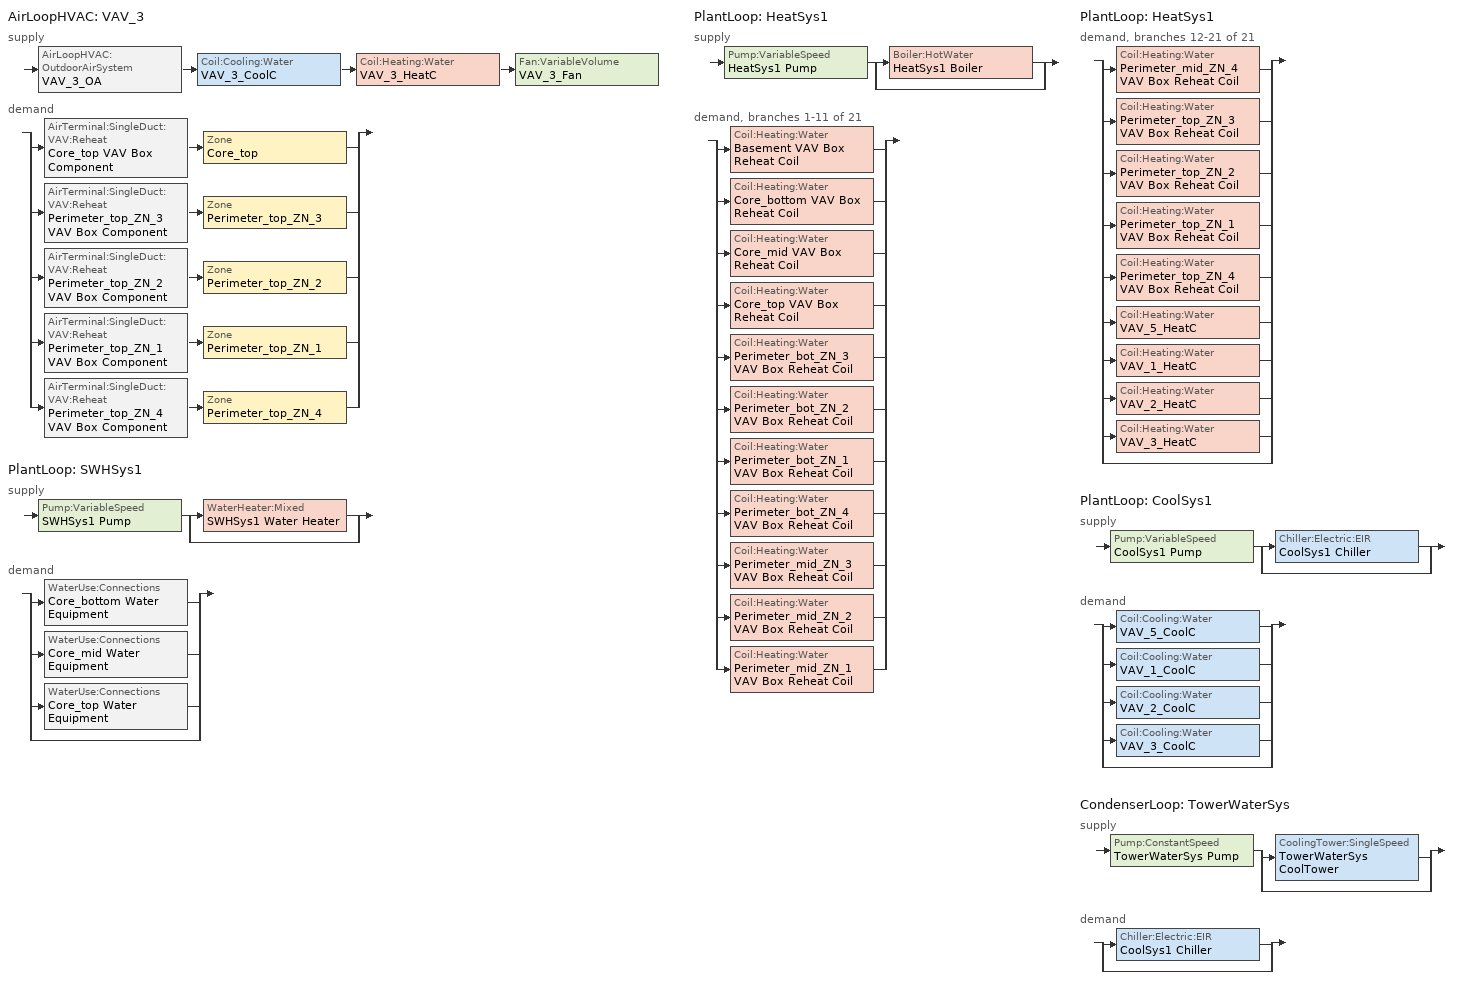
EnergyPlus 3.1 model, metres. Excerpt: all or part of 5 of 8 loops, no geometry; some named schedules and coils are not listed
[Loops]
AirLoopHVAC 'VAV_3'
 supply: AirLoopHVAC:OutdoorAirSystem 'VAV_3_OA' > Coil:Cooling:Water 'VAV_3_CoolC' > Coil:Heating:Water 'VAV_3_HeatC' > Fan:VariableVolume 'VAV_3_Fan'
 demand: split
  | AirTerminal:SingleDuct:VAV:Reheat 'Core_top VAV Box Component' > Zone 'Core_top'
  | AirTerminal:SingleDuct:VAV:Reheat 'Perimeter_top_ZN_3 VAV Box Component' > Zone 'Perimeter_top_ZN_3'
  | AirTerminal:SingleDuct:VAV:Reheat 'Perimeter_top_ZN_2 VAV Box Component' > Zone 'Perimeter_top_ZN_2'
  | AirTerminal:SingleDuct:VAV:Reheat 'Perimeter_top_ZN_1 VAV Box Component' > Zone 'Perimeter_top_ZN_1'
  | AirTerminal:SingleDuct:VAV:Reheat 'Perimeter_top_ZN_4 VAV Box Component' > Zone 'Perimeter_top_ZN_4'
PlantLoop 'SWHSys1'
 supply: Pump:VariableSpeed 'SWHSys1 Pump' > split
  | WaterHeater:Mixed 'SWHSys1 Water Heater'
  | bypass
 demand: split
  | WaterUse:Connections 'Core_bottom Water Equipment'
  | WaterUse:Connections 'Core_mid Water Equipment'
  | WaterUse:Connections 'Core_top Water Equipment'
  | bypass
PlantLoop 'HeatSys1'
 supply: Pump:VariableSpeed 'HeatSys1 Pump' > split
  | Boiler:HotWater 'HeatSys1 Boiler'
  | bypass
 demand, branches 1-11 of 21: split
  | Coil:Heating:Water 'Basement VAV Box Reheat Coil'
  | Coil:Heating:Water 'Core_bottom VAV Box Reheat Coil'
  | Coil:Heating:Water 'Core_mid VAV Box Reheat Coil'
  | Coil:Heating:Water 'Core_top VAV Box Reheat Coil'
  | Coil:Heating:Water 'Perimeter_bot_ZN_3 VAV Box Reheat Coil'
  | Coil:Heating:Water 'Perimeter_bot_ZN_2 VAV Box Reheat Coil'
  | Coil:Heating:Water 'Perimeter_bot_ZN_1 VAV Box Reheat Coil'
  | Coil:Heating:Water 'Perimeter_bot_ZN_4 VAV Box Reheat Coil'
  | Coil:Heating:Water 'Perimeter_mid_ZN_3 VAV Box Reheat Coil'
  | Coil:Heating:Water 'Perimeter_mid_ZN_2 VAV Box Reheat Coil'
  | Coil:Heating:Water 'Perimeter_mid_ZN_1 VAV Box Reheat Coil'
PlantLoop 'HeatSys1'
 demand, branches 12-21 of 21: split
  | Coil:Heating:Water 'Perimeter_mid_ZN_4 VAV Box Reheat Coil'
  | Coil:Heating:Water 'Perimeter_top_ZN_3 VAV Box Reheat Coil'
  | Coil:Heating:Water 'Perimeter_top_ZN_2 VAV Box Reheat Coil'
  | Coil:Heating:Water 'Perimeter_top_ZN_1 VAV Box Reheat Coil'
  | Coil:Heating:Water 'Perimeter_top_ZN_4 VAV Box Reheat Coil'
  | Coil:Heating:Water 'VAV_5_HeatC'
  | Coil:Heating:Water 'VAV_1_HeatC'
  | Coil:Heating:Water 'VAV_2_HeatC'
  | Coil:Heating:Water 'VAV_3_HeatC'
  | bypass
PlantLoop 'CoolSys1'
 supply: Pump:VariableSpeed 'CoolSys1 Pump' > split
  | Chiller:Electric:EIR 'CoolSys1 Chiller'
  | bypass
 demand: split
  | Coil:Cooling:Water 'VAV_5_CoolC'
  | Coil:Cooling:Water 'VAV_1_CoolC'
  | Coil:Cooling:Water 'VAV_2_CoolC'
  | Coil:Cooling:Water 'VAV_3_CoolC'
  | bypass
CondenserLoop 'TowerWaterSys'
 supply: Pump:ConstantSpeed 'TowerWaterSys Pump' > split
  | CoolingTower:SingleSpeed 'TowerWaterSys CoolTower'
  | bypass
 demand: split
  | Chiller:Electric:EIR 'CoolSys1 Chiller'
  | bypass
[Material:NoMass]
AIR: Roughness=Smooth; Thermal Resistance {(m2-K)/W}=0.2515; Thermal Absorptance=0.8; Solar Absorptance=0.5; Visible Absorptance=0.5
[ComponentCost:LineItem]
Name | Line Item Type | Item | Cost per Each | Quantity | Cost per Unit of Output Capacity
Infiltration:Core_top | General | Core_top | 1 | 0.7721
People:Core_top | General | Core_top | 1 | 136.239
LIGHTING EQUIP:Core_top | Lights | Core_top |  |  | 1
ElectricEquipment:Core_top:Elevators | General | Core_top | 1 | 240.7403
Infiltration:Perimeter_top_ZN_3 | General | Perimeter_top_ZN_3 | 1 | 0.1553
People:Perimeter_top_ZN_3 | General | Perimeter_top_ZN_3 | 1 | 16.8616
LIGHTING EQUIP:Perimeter_top_ZN_3 | Lights | Perimeter_top_ZN_3 |  |  | 1
ElectricEquipment:Perimeter_top_ZN_3:PlugMisc | General | Perimeter_top_ZN_3 | 1 | 2.5292
Infiltration:Perimeter_top_ZN_2 | General | Perimeter_top_ZN_2 | 1 | 0.1016
People:Perimeter_top_ZN_2 | General | Perimeter_top_ZN_2 | 1 | 10.8663
LIGHTING EQUIP:Perimeter_top_ZN_2 | Lights | Perimeter_top_ZN_2 |  |  | 1
ElectricEquipment:Perimeter_top_ZN_2:PlugMisc | General | Perimeter_top_ZN_2 | 1 | 1.6299
Infiltration:Perimeter_top_ZN_1 | General | Perimeter_top_ZN_1 | 1 | 0.1553
People:Perimeter_top_ZN_1 | General | Perimeter_top_ZN_1 | 1 | 16.862
LIGHTING EQUIP:Perimeter_top_ZN_1 | Lights | Perimeter_top_ZN_1 |  |  | 1
ElectricEquipment:Perimeter_top_ZN_1:PlugMisc | General | Perimeter_top_ZN_1 | 1 | 2.5293
Infiltration:Perimeter_top_ZN_4 | General | Perimeter_top_ZN_4 | 1 | 0.1016
People:Perimeter_top_ZN_4 | General | Perimeter_top_ZN_4 | 1 | 10.8663
LIGHTING EQUIP:Perimeter_top_ZN_4 | Lights | Perimeter_top_ZN_4 |  |  | 1
ElectricEquipment:Perimeter_top_ZN_4:PlugMisc | General | Perimeter_top_ZN_4 | 1 | 1.6299
[Sizing:Zone] Zone Cooling Design Supply Air Temperature {C}=14; Zone Heating Design Supply Air Temperature {C}=40; Zone Cooling Design Supply Air Humidity Ratio {kg-H20/kg-air}=0.0085; Zone Heating Design Supply Air Humidity Ratio {kg-H20/kg-air}=0.008; Outdoor Air Method=Flow/Zone; Outside Air Flow per Zone Floor Area {(m3/s)/m2}=0; Cooling Design Air Flow Method {Flow/Zone | DesignDay | DesignDayWithLimit}=DesignDayWithLimit; Cooling Minimum Air Flow=0; Cooling Minimum Air Flow Fraction=0; Heating Design Air Flow Method {Flow/Zone | DesignDay}=DesignDay; Heating Design Air Flow Rate=0
Name | Outside Air Flow per Zone {m3/s}
Core_top | 1.36239
Perimeter_top_ZN_3 | 0.168616
Perimeter_top_ZN_2; Perimeter_top_ZN_4 | 0.108663
Perimeter_top_ZN_1 | 0.16862
[ZoneControl:Thermostat] Control Type Schedule=Dual Zone Control Type Sched
Name | Zone | Control 1
Core_top Thermostat | Core_top | Core_top DualSPSched
Perimeter_top_ZN_3 Thermostat | Perimeter_top_ZN_3 | Perimeter_top_ZN_3 DualSPSched
Perimeter_top_ZN_2 Thermostat | Perimeter_top_ZN_2 | Perimeter_top_ZN_2 DualSPSched
Perimeter_top_ZN_1 Thermostat | Perimeter_top_ZN_1 | Perimeter_top_ZN_1 DualSPSched
Perimeter_top_ZN_4 Thermostat | Perimeter_top_ZN_4 | Perimeter_top_ZN_4 DualSPSched
[ThermostatSetpoint:DualSetpoint] Heating Setpoint Temperature Schedule=HTGSETP_SCH; Cooling Setpoint Temperature Schedule=CLGSETP_SCH
Core_top DualSPSched; Perimeter_top_ZN_3 DualSPSched; Perimeter_top_ZN_2 DualSPSched; Perimeter_top_ZN_1 DualSPSched; Perimeter_top_ZN_4 DualSPSched
[Zone equipment]
Core_top: Core_top VAV Box Component
Perimeter_top_ZN_3: Perimeter_top_ZN_3 VAV Box Component
Perimeter_top_ZN_2: Perimeter_top_ZN_2 VAV Box Component
Perimeter_top_ZN_1: Perimeter_top_ZN_1 VAV Box Component
Perimeter_top_ZN_4: Perimeter_top_ZN_4 VAV Box Component
[AirTerminal:SingleDuct:VAV:Reheat] Availability Schedule=ALWAYS_ON; Maximum Air Flow Rate {m3/s}=AUTOSIZE; Zone Minimum Air Flow Input Method=Constant; Constant Minimum Air Flow Fraction=0.3; Maximum Hot Water or Steam Flow Rate {m3/s}=AUTOSIZE; Minimum Hot Water or Steam Flow Rate {m3/s}=0; Convergence Tolerance=0.001; Damper Heating Action=Normal
Name | Reheat Coil
Core_top VAV Box Component | Core_top VAV Box Reheat Coil
Perimeter_top_ZN_3 VAV Box Component | Perimeter_top_ZN_3 VAV Box Reheat Coil
Perimeter_top_ZN_2 VAV Box Component | Perimeter_top_ZN_2 VAV Box Reheat Coil
Perimeter_top_ZN_1 VAV Box Component | Perimeter_top_ZN_1 VAV Box Reheat Coil
Perimeter_top_ZN_4 VAV Box Component | Perimeter_top_ZN_4 VAV Box Reheat Coil
[Coil:Heating:Water] Availablility Schedule=ALWAYS_ON; U-Factor Times Area Value {W/K}=AUTOSIZE; Maximum Water Flow Rate {m3/s}=AUTOSIZE; Coil Peformance input method=UFactorTimesAreaAndDesignWaterFlowRate; Nominal Capacity=AUTOSIZE; Design Inlet Water Temperature=82.2; Design Inlet Air Temperature=16.6; Design Outlet Water Temperature=71.1; Design Outlet Air Temperature=32.2
Basement VAV Box Reheat Coil; Core_bottom VAV Box Reheat Coil; Core_mid VAV Box Reheat Coil; Core_top VAV Box Reheat Coil; Perimeter_bot_ZN_3 VAV Box Reheat Coil; Perimeter_bot_ZN_2 VAV Box Reheat Coil; Perimeter_bot_ZN_1 VAV Box Reheat Coil; Perimeter_bot_ZN_4 VAV Box Reheat Coil; Perimeter_mid_ZN_3 VAV Box Reheat Coil; Perimeter_mid_ZN_2 VAV Box Reheat Coil; Perimeter_mid_ZN_1 VAV Box Reheat Coil; Perimeter_mid_ZN_4 VAV Box Reheat Coil; Perimeter_top_ZN_3 VAV Box Reheat Coil; Perimeter_top_ZN_2 VAV Box Reheat Coil; Perimeter_top_ZN_1 VAV Box Reheat Coil; Perimeter_top_ZN_4 VAV Box Reheat Coil; VAV_3_HeatC
[WaterUse:Connections]
Name | Water Use Equipment 1
Core_bottom Water Equipment | Core_bottom Water Equipment
Core_mid Water Equipment | Core_mid Water Equipment
Core_top Water Equipment | Core_top Water Equipment
[WaterUse:Equipment] Peak Flow Rate {m3/s}=2.23972e-05; Flow Rate Fraction Schedule=BLDG_SWH_SCH
Name | Target Temperature Schedule | Hot Water Supply Temperature Schedule Name  {C} | Zone | Sensible Fraction Schedule | Latent Fraction Schedule
Core_bottom Water Equipment | Core_bottom Water Equipment Temp Sched | Core_bottom Water Equipment Hot Supply Temp Sched | Core_bottom | Core_bottom Water Equipment Sensible fract sched | Core_bottom Water Equipment Latent fract sched
Core_mid Water Equipment | Core_mid Water Equipment Temp Sched | Core_mid Water Equipment Hot Supply Temp Sched | Core_mid | Core_mid Water Equipment Sensible fract sched | Core_mid Water Equipment Latent fract sched
Core_top Water Equipment | Core_top Water Equipment Temp Sched | Core_top Water Equipment Hot Supply Temp Sched | Core_top | Core_top Water Equipment Sensible fract sched | Core_top Water Equipment Latent fract sched
[AirLoopHVAC]
VAV_3: Design Supply Air Flow Rate {m3/s}=AUTOSIZE
[Controller:WaterCoil] Control Variable {Temperature | HumidityRatio | TemperatureAndHumidityRatio | Flow}=Temperature; Maximum Actuated Flow {m3/s}=AUTOSIZE; Minimum Actuated Flow {m3/s}=0
Name | Action {Normal | Reverse} | Actuator Variable {Flow} | Actuator Variable {FLOW} | Controller Convergence Tolerance {delta C} [Delta temp from setpoint]
VAV_3_CoolC_Controller | Reverse | Flow
VAV_3_HeatC_Controller | Normal |  | Flow | 0.0001
[SetpointManager:Scheduled]
Name | Control Variable {Temperature| others } | Schedule | Setpoint Node or NodeList | Control Variable {TEMP} | Setpoint Node
VAV_3 SAT setpoint | Temperature | Seasonal-Reset-Supply-Air-Temp-Sch | VAV_3 Supply Equipment Outlet Node
SWHSys1 Loop Setpoint Manager |  | SWHSys1-Loop-Temp-Schedule |  | Temperature | SWHSys1 Supply Outlet Node
HeatSys1 Loop Setpoint Manager |  | HW-Loop-Temp-Schedule |  | Temperature | HeatSys1 Supply Outlet Node
CoolSys1 Loop Setpoint Manager |  | CW-Loop-Temp-Schedule |  | Temperature | CoolSys1 Supply Outlet Node
[SetpointManager:MixedAir]
Name | Control Variable {Temperature} | Setpoint Node or NodeList | Control Variable
VAV_3_CoolC SAT Manager | Temperature | VAV_3_CoolC-VAV_3_HeatCNode
VAV_3_HeatC SAT Manager | Temperature | VAV_3_HeatC-VAV_3_FanNode
VAV_3_OAMixed Air Temp Manager |  | VAV_3_OA-VAV_3_CoolCNode | Temperature
[Sizing:System]
VAV_3: Type Of Load To Size On {Sensible}=Sensible; Design Outdoor Air Flow Rate {m3/s}=AUTOSIZE; Minimum System Air Flow Ratio=0.3; Preheat Design Temperature {C}=7; Preheat Design Humidity Ratio {kg-H2O/kg-air}=0.008; Precool Design Temperature {C}=12.8; Precool Design Humidity Ratio {kg-H2O/kg-air}=0.008; Central Cooling Design Supply Air Temperature {C}=12.8; Central Heating Design Supply Air Temperature {C}=16.7; Sizing Option {Coincident | NonCoincident}=NonCoincident; 100% Outdoor Air in Cooling {Yes | No}=No; 100% Outdoor Air in Heating {Yes | No}=No; Central Cooling Design Supply Air Humidity Ratio {kg-H2O/kg-air}=0.0085; Central Heating Design Supply Air Humidity Ratio {kg-H2O/kg-air}=0.008; Cooling Design Air Flow Method=DesignDay; Cooling Design Air Flow Rate {m3/s}=0; Heating Design Air Flow Method=DesignDay; Heating Design Air Flow Rate {m3/s}=0
[Controller:OutdoorAir]
VAV_3_OA_Controller: Minimum Outdoor Air Flow Rate {m3/s}=AUTOSIZE; Maximum Outdoor Air Flow Rate {m3/s}=AUTOSIZE; Economizer Control Type=DifferentialDryBulb; Economizer Control Action Type=ModulateFlow; Economizer Maximum Limit Dry-Bulb Temperature {C}=28; Economizer Maximum Limit Enthalpy {J/kg}=64000; Economizer Minimum Limit Dry-Bulb Temperature {C}=0; Lockout Type=NoLockout; Minimum Limit Type=FixedMinimum; Minimum Outdoor Air Schedule=MinOA_MotorizedDamper_Sched
[Coil:Cooling:Water]
VAV_3_CoolC: Availability Schedule=ALWAYS_ON; Design Water Flow Rate {m3/s}=AUTOSIZE; Design Air Flow Rate {m3/s}=AUTOSIZE; Design Inlet Water Temperature {C}=AUTOSIZE; Design Inlet Air Temperature {C}=AUTOSIZE; Design Outlet Air Temperature {C}=AUTOSIZE; Design Inlet Humidity Ratio {kg-H2O/kg-air}=AUTOSIZE; Design Outlet Humidity Ratio {kg-H2O/kg-air}=AUTOSIZE; Type of Analysise {*******}=SimpleAnalysis; Heat Exchanger Configuration {*********}=CrossFlow
[Fan:VariableVolume]
VAV_3_Fan: Availability Schedule=HVACOperationSchd; Fan Efficiency=0.61425; Pressure Rise {Pa}=1572.416; Maximum Flow Rate {m3/s}=AUTOSIZE; Minimum Flow Rate {m3/s}=0; Motor Efficiency=0.945; Motor In Airstream Fraction=1; Fan Coefficient 1=0.0407599; Fan Coefficient 2=0.088045; Fan Coefficient 3=-0.0729261; Fan Coefficient 4=0.94374; Fan Coefficient 5=0
[PlantLoop] Fluid Type {WATER}=Water; Maximum Loop Flow Rate {m3/s}=AUTOSIZE; Minimum Loop Flow Rate {m3/s}=0; Loop Volume {m3}=AUTOSIZE; Load Distribution Scheme {OPTIMAL | SEQUENTIAL}=Optimal
Name | Loop Equipment Operation Scheme | Maximum Loop Temperature {C} | Minimum Loop Temperature {C}
SWHSys1 | SWHSys1 Loop Operation Scheme List | 60 | 10
HeatSys1 | HeatSys1 Loop Operation Scheme List | 100 | 10
CoolSys1 | CoolSys1 Loop Operation Scheme List | 98 | 1
[Sizing:Plant]
Name | Loop Type {COOLING | HEATING} | Design Loop Exit Temperature {C} | Design Loop Temperature Difference {C} | Loop Type {COOLING | HEATING | CONDENSER}
SWHSys1 | Heating | 60 | 5
HeatSys1 | Heating | 82 | 11
CoolSys1 | Cooling | 7.22 | 6.67
TowerWaterSys |  | 29.4 | 5.6 | CONDENSER
[PlantEquipmentOperationSchemes] Control Scheme 1 Schedule=PlantOnSched
Name | Control Scheme 1 Object Type {*******} | Control Scheme 1
SWHSys1 Loop Operation Scheme List | PlantEquipmentOperation:HeatingLoad | SWHSys1 Operation Scheme
HeatSys1 Loop Operation Scheme List | PlantEquipmentOperation:HeatingLoad | HeatSys1 Operation Scheme
CoolSys1 Loop Operation Scheme List | PlantEquipmentOperation:CoolingLoad | CoolSys1 Operation Scheme
[PlantEquipmentOperation:HeatingLoad] Load Range 1 Lower Limit {W}=0; Load Range 1 Upper Limit {W}=1000000000000000
Name | Priority Control 1 Equipment List
SWHSys1 Operation Scheme | SWHSys1 Equipment List
HeatSys1 Operation Scheme | HeatSys1 Equipment List
[PlantEquipmentList]
SWHSys1 Equipment List: SWHSys1 Water Heater
HeatSys1 Equipment List: HeatSys1 Boiler
CoolSys1 Equipment List: CoolSys1 Chiller
[Pump:VariableSpeed] Rated Flow Rate {m3/s}=AUTOSIZE; Rated Pump Head {Pa} [179352 Pa = 60 ft]=179352; Rated Power Consumption {W}=AUTOSIZE; Fraction of Motor Inefficiencies to Fluid Stream=0; Coefficient 1 of the Part Load Performance Curve=0; Coefficient 2 of the Part Load Performance Curve=1; Coefficient 3 of the Part Load Performance Curve=0; Coefficient 4 of the Part Load Performance Curve=0; Minimum Flow Rate {m3/s}=0; Pump Control Type {Continuous | Intermittent}=Intermittent
Name | Motor Efficiency
SWHSys1 Pump | 0.85
HeatSys1 Pump | 0.875
CoolSys1 Pump | 0.9
[WaterHeater:Mixed]
SWHSys1 Water Heater: Tank Volume {m3}=0.7571; Setpoint Temperature Schedule=SWHSys1 Water Heater Setpoint Temperature Schedule Name; Deadband Temperature Difference {deltaC}=2; Maximum Temperature Limit {C}=82.2222; Heater Control Type {Cycle | Modulate}=Cycle; Heater Maximum Capacity {W}=845000; Heater Fuel Type=NATURALGAS; Heater Thermal Efficiency=0.8; Off Cycle Parasitic Fuel Consumption Rate {W}=20; Off Cycle Parasitic Fuel Type=NATURALGAS; Off Cycle Parasitic Heat Fraction To Tank=0.8; On Cycle Parasitic Fuel Type=NATURALGAS; Ambient Temperature Indicator {Schedule | Zone | Outdoors}=SCHEDULE; Ambient Temperature Schedule=SWHSys1 Water Heater Ambient Temperature Schedule Name; Off Cycle Loss Coefficient to Ambient Temperature {W/K}=6; On Cycle Loss Coefficient to Ambient Temperature {W/K}=6; Use Side Effectiveness=1; Source Side Effectiveness=1; Use Side Design Flow Rate=AUTOSIZE; Source Side Design Flow Rate=AUTOSIZE; Indirect Water Heater Recovery Time=1.5
[Boiler:HotWater]
HeatSys1 Boiler: Fuel Type=NATURALGAS; Nominal Capacity {W}=AUTOSIZE; Nominal Thermal Efficiency=0.786; Design Water Outlet Temperature {C}=81; Design Water Flow Rate {m3/s}=AUTOSIZE; Minimum Part Load Ratio=0; Maximum Part Load Ratio=1.2; Optimum Part Load Ratio=1; Water Outlet Upper Temperature Limit {C}=95; Boiler Flow Mode=VariableFlow; Parasitic Electric Load=0; Sizing Factor=1
[PlantEquipmentOperation:CoolingLoad] Load Range 1 Lower Limit {W}=0
Name | Load Range 1 Upper Limit {W} | Priority Control 1 Equipment List
CoolSys1 Operation Scheme | 100000000000000 | CoolSys1 Equipment List
TowerWaterSys Operation Scheme | 1000000000000 | TowerWaterSys Equipment List
[Chiller:Electric:EIR]
CoolSys1 Chiller: Reference Capacity {W}=AUTOSIZE; Reference COP { }=5.5; Reference Leaving Chilled Water Temperature {C}=6.67; Reference Entering Condenser Fluid Temperature {C}=29.4; Reference Chilled Water Flow Rate {m3/s}=AutoSize; Reference Condenser Water Flow Rate {m3/s}=AutoSize; Cooling Capacity Function of Temperature Curve=TraneChillerClgCapFuncTemp; Electric Input to Cooling Output Ratio Function of Temperature Curve=TraneChillerEIRFuncTemp; Electric Input to Cooling Output Ratio Function of Part Load Ratio Curve=TraneChillerEIRFuncPLR; Minimum Part Load Ratio=0.15; Maximum Part Load Ratio=1; Optimum Part Load Ratio=0.8; Minimum Unloading Ratio=0.15; Condenser Type=WaterCooled; Condenser Fan Power Ratio {W/W}=0; Leaving Chilled Water Lower Temperature Limit {C}=2; Chiller Flow Mode=VariableFlow; Design Heat Recovery Water Flow Rate {m3/s}=0; Sizing Factor=1
[CondenserLoop]
TowerWaterSys: Fluid Type {WATER}=Water; Loop Equipment Operation Scheme=TowerWaterSys Loop Operation Scheme List; Maximum Loop Temperature {C}=80; Minimum Loop Temperature {C}=5; Maximum Loop Flow Rate {m3/s}=AUTOSIZE; Minimum Loop Flow Rate {m3/s}=0; Loop Volume {m3}=AUTOSIZE; Load Distribution Scheme {OPTIMAL | SEQUENTIAL}=Sequential
[CondenserEquipmentOperationSchemes]
TowerWaterSys Loop Operation Scheme List: Control Scheme 1 Object Type {*******}=PlantEquipmentOperation:CoolingLoad; Control Scheme 1=TowerWaterSys Operation Scheme; Control Scheme 1 Schedule=PlantOnSched
[CondenserEquipmentList]
TowerWaterSys Equipment List: TowerWaterSys CoolTower
[Pump:ConstantSpeed]
TowerWaterSys Pump: Rated Flow Rate {m3/s}=AUTOSIZE; Rated Pump Head {Pa} [179352 Pa = 60 ft]=179352; Rated Power Consumption {W}=AUTOSIZE; Motor Efficiency=0.87; Fraction of Motor Inefficiencies to Fluid Stream=0; Pump Control Type {Continuous | Intermittent}=Intermittent
[CoolingTower:SingleSpeed]
TowerWaterSys CoolTower: Design Water Flow Rate {m3/s}=AUTOSIZE; Design Air Flow Rate {m3/s}=AUTOSIZE; Fan Power At Design Air Flow Rate {W}=AUTOSIZE; U-Factor Times Area Value at Design Air Flow Rate {W/K}=AUTOSIZE; Air Flow Rate In Free Convection Regime {m3/s}=AUTOSIZE; U-Factor Times Area Value at Free Convection Air Flow Rate {W/K}=AUTOSIZE; Performance Input Method {NominalCapacity | UFactorTimesAreaAndDesignWaterFlowRate}=UFactorTimesAreaAndDesignWaterFlowRate; Evaporation Loss Mode { LossFactor | SaturatedExit }=SaturatedExit; Drift Loss Percent=0.008; Blowdown Calculation Mode { ConcentrationRatio | ScheduledRate }=ConcentrationRatio; Blowdown Concentration Ratio=3; Capacity Control  { FanCycling |  FluidBypass }=FanCycling; Sizing Factor=1
[Schedule:Compact]
BLDG_SWH_SCH: Through: 12/31, For: Weekdays SummerDesignDay, Until: 05:00, 0.05, Until: 06:00, 0.08, Until: 07:00, 0.07, Until: 08:00, 0.19, Until: 09:00, 0.35, Until: 10:00, 0.38, Until: 11:00, 0.39, Until: 12:00, 0.47, Until: 13:00, 0.57, Until: 14:00, 0.54, Until: 15:00, 0.34, Until: 16:00, 0.33, Until: 17:00, 0.44, Until: 18:00, 0.26, Until: 19:00, 0.21, Until: 20:00, 0.15, Until: 21:00, 0.17, Until: 22:00, 0.08, Until: 24:00, 0.05, For: Saturday WinterDesignDay, Until: 05:00, 0.05, Until: 06:00, 0.08, Until: 07:00, 0.07, Until: 08:00, 0.11, Until: 09:00, 0.15, Until: 10:00, 0.21, Until: 11:00, 0.19, Until: 12:00, 0.23, Until: 13:00, 0.2, Until: 14:00, 0.19, Until: 15:00, 0.15, Until: 16:00, 0.13, Until: 17:00, 0.14, Until: 21:00, 0.07, Until: 22:00, 0.09, Until: 24:00, 0.05, For: Sunday Holidays AllOtherDays, Until: 05:00, 0.04, Until: 06:00, 0.07, Until: 11:00, 0.04, Until: 13:00, 0.06, Until: 14:00, 0.09, Until: 15:00, 0.06, Until: 21:00, 0.04, Until: 22:00, 0.07, Until: 24:00, 0.04
ALWAYS_ON: Through: 12/31, For: AllDays, Until: 24:00, 1
Dual Zone Control Type Sched: Through: 12/31, For: AllDays, Until: 24:00, 4
Seasonal-Reset-Supply-Air-Temp-Sch: Through: 3/31, For: AllDays, Until: 24:00, 13, Through: 9/30, For: AllDays, Until: 24:00, 13, Through: 12/31, For: AllDays, Until: 24:00, 13
Core_bottom Water Equipment Latent fract sched; Core_mid Water Equipment Latent fract sched; Core_top Water Equipment Latent fract sched: Through: 12/31, For: AllDays, Until: 24:00, 0.05
Core_bottom Water Equipment Sensible fract sched; Core_mid Water Equipment Sensible fract sched; Core_top Water Equipment Sensible fract sched: Through: 12/31, For: AllDays, Until: 24:00, 0.2
Core_bottom Water Equipment Temp Sched; Core_mid Water Equipment Temp Sched; Core_top Water Equipment Temp Sched: Through: 12/31, For: AllDays, Until: 24:00, 48.8
Core_bottom Water Equipment Hot Supply Temp Sched; Core_mid Water Equipment Hot Supply Temp Sched; Core_top Water Equipment Hot Supply Temp Sched: Through: 12/31, For: AllDays, Until: 24:00, 55
